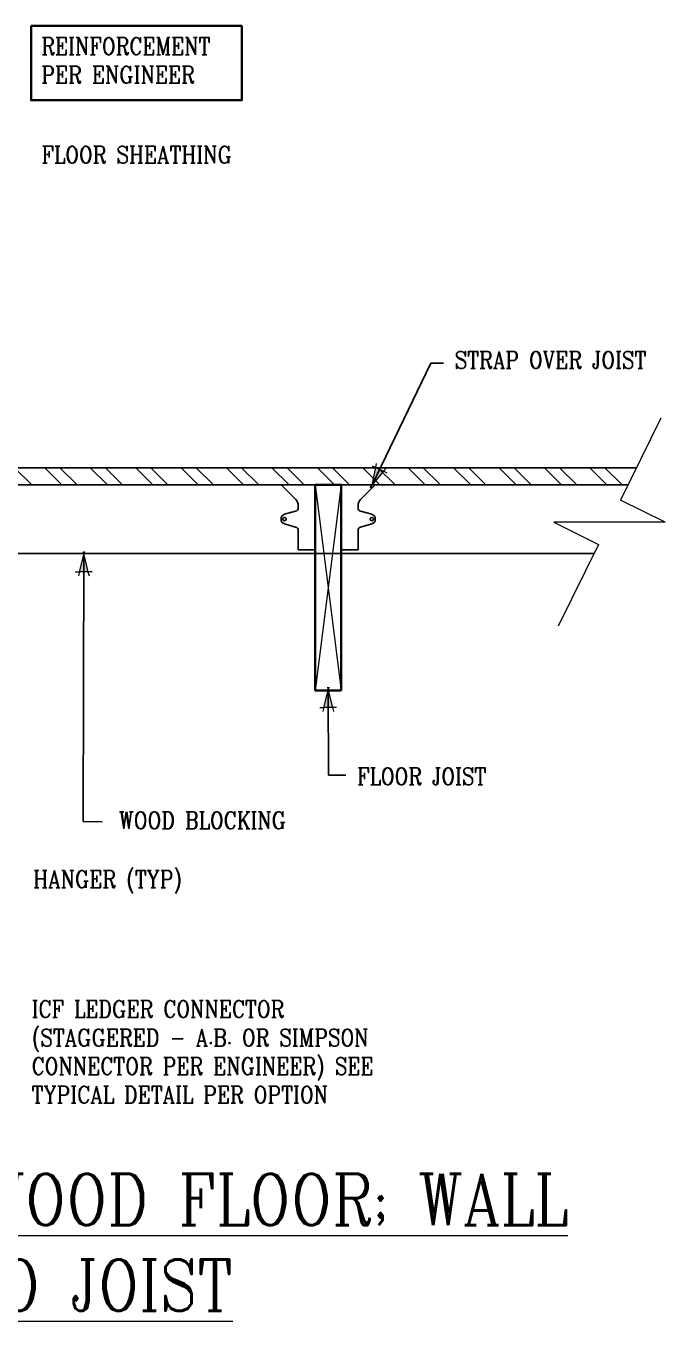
# Model space of a CAD drawing. Header units: inches. Extents: x -81.3 to 1.8, y 184.7 to 266.4.
# Drawn here: x -35.5 to 1.8, y 190.8 to 266.4 of the extents above; entities that cross this region are included whole.
import ezdxf

# ---------------------------------------------------------------- set-up
doc = ezdxf.new("R2010")
doc.units = ezdxf.units.IN
doc.header["$MEASUREMENT"] = 0
for name, color, linetype, lineweight in [('A2 Hatch', 8, 'Continuous', 9), ('A4 medium', 7, 'Continuous', 35), ('DIM', 3, 'Continuous', 13)]:
    doc.layers.add(name, color=color, linetype=linetype, lineweight=lineweight)
doc.styles.add('ARCTEXT', font='arctext.shx', dxfattribs={"width": 0.85})
doc.styles.add('RomanC', font='romanc.shx', dxfattribs={"width": 0.85, "height": 5})
doc.dimstyles.new('ARCTEXT1-4', dxfattribs={"dimtxt": 4, "dimasz": 2, "dimexe": 2, "dimexo": 2, "dimgap": 2, "dimtad": 1, "dimdec": 4, "dimzin": 3, "dimdsep": 46, "dimlunit": 4, "dimtxsty": 'ARCTEXT', "dimblk": 'ARCHTICK', "dimcen": 2, "dimaunit": 1, "dimadec": 0, "dimazin": 0, "dimtfac": 1, "dimtdec": 4, "dimtmove": 2, "dimatfit": 3, "dimldrblk": 'arrow', "dimfxl": 0, "dimtolj": 1, "dimtzin": 0, "dimarcsym": 0})

# ---------------------------------------------------------------- blocks, each defined once
blk = doc.blocks.new('_ArchTick')
at = {"color": 0, "linetype": 'ByBlock', "const_width": 0.15}
blk.add_lwpolyline([(-0.5, -0.5), (0.5, 0.5)], dxfattribs=at)
blk = doc.blocks.new('arrow')
at = {"layer": 'DIM'}
blk.add_hatch(color=253, dxfattribs=at).paths.add_polyline_path([(-2, 0.5), (-2, -0.5), (0, 0)])
at = {"layer": 'DIM', "lineweight": 9}
for points in [[(-2, 0.98), (-2, 0.5), (-2.47, 0.62)], [(0.37, 0.09), (0, 0)], [(0.37, -0.09), (0, 0)], [(-2, -0.98), (-2, -0.5), (-2.47, -0.62)]]:
    blk.add_lwpolyline(points, dxfattribs=at)
at = {"layer": 'DIM', "lineweight": 15}
blk.add_lwpolyline([(0, 0), (-2, -0.5), (-2, 0.5), (0, 0)], dxfattribs=at)

msp = doc.modelspace()

# ---------------------------------------------------------------- linework, layer by layer
at = {"ltscale": 0.15}
for p, q in [((-47.88, 240.638), (0.113, 240.638)), ((-47.88, 239.638), (-0.381, 239.638)), ((-20.63, 239.638), (-19.777, 238.784)), ((-15.13, 239.638), (-15.984, 238.784)), ((-19.63, 238.431), (-19.63, 238.291)), ((-16.13, 238.431), (-16.13, 238.291)), ((-19.778, 238.098), (-20.433, 237.92)), ((-15.983, 238.098), (-15.328, 237.92)), ((-20.433, 237.356), (-19.778, 237.178)), ((-19.63, 236.985), (-19.63, 235.838)), ((-16.13, 236.985), (-16.13, 235.838)), ((-15.328, 237.356), (-15.983, 237.178)), ((-46.38, 235.638), (-2.355, 235.638)), ((-19.63, 235.838), (-18.63, 235.838)), ((-17.13, 235.838), (-16.13, 235.838))]:
    msp.add_line(p, q, dxfattribs=at)
for centre in [(-20.43, 237.64), (-15.33, 237.64)]:
    msp.add_circle(centre, 0.1, dxfattribs=at)
for centre, radius, start, end in [((-19.83, 238.291), 0.2, 285.20012, 360), ((-20.13, 238.431), 0.5, 0, 45), ((-15.63, 238.431), 0.5, 135, 180), ((-15.93, 238.291), 0.2, 180, 254.79988), ((-20.33, 237.638), 0.3, 110, 250), ((-15.43, 237.638), 0.3, 290, 70), ((-19.83, 236.985), 0.2, 0, 74.79626), ((-15.93, 236.985), 0.2, 105.20374, 180)]:
    msp.add_arc(centre, radius, start, end, dxfattribs=at)
at = {"layer": 'A2 Hatch', "ltscale": 0.15}
for p, q in [((-35.189, 239.638), (-36.189, 240.638)), ((-33.422, 239.638), (-34.422, 240.638)), ((-32.538, 239.638), (-33.538, 240.638)), ((-30.77, 239.638), (-31.77, 240.638)), ((-29.886, 239.638), (-30.886, 240.638)), ((-28.118, 239.638), (-29.118, 240.638)), ((-27.234, 239.638), (-28.234, 240.638)), ((-25.467, 239.638), (-26.467, 240.638)), ((-24.583, 239.638), (-25.583, 240.638)), ((-22.815, 239.638), (-23.815, 240.638)), ((-21.931, 239.638), (-22.931, 240.638)), ((-20.163, 239.638), (-21.163, 240.638)), ((-19.279, 239.638), (-20.279, 240.638)), ((-17.512, 239.638), (-18.512, 240.638)), ((-16.628, 239.638), (-17.628, 240.638)), ((-14.86, 239.638), (-15.86, 240.638)), ((-13.976, 239.638), (-14.976, 240.638)), ((-12.208, 239.638), (-13.208, 240.638)), ((-11.325, 239.638), (-12.325, 240.638)), ((-9.557, 239.638), (-10.557, 240.638)), ((-8.673, 239.638), (-9.673, 240.638)), ((-6.905, 239.638), (-7.905, 240.638)), ((-6.021, 239.638), (-7.021, 240.638)), ((-4.253, 239.638), (-5.253, 240.638)), ((-3.37, 239.638), (-4.37, 240.638)), ((-1.602, 239.638), (-2.602, 240.638)), ((-0.718, 239.638), (-1.718, 240.638)), ((-18.63, 239.638), (-17.13, 227.638)), ((-17.13, 239.638), (-18.63, 227.638))]:
    msp.add_line(p, q, dxfattribs=at)
at = {"layer": 'A4 medium', "ltscale": 0.15}
for points in [[(-35.224, 266.43), (-22.929, 266.43), (-22.929, 262.088), (-35.224, 262.088)], [(-17.13, 227.638), (-17.13, 239.638), (-18.63, 239.638), (-18.63, 227.638)]]:
    msp.add_lwpolyline(points, close=True, dxfattribs=at)
at = {"layer": 'DIM'}
for p, q in [((1.54, 243.529), (-0.821, 238.745)), ((1.792, 237.455), (-0.821, 238.745)), ((1.792, 237.455), (-4.708, 237.455)), ((-4.708, 237.455), (-2.094, 236.165)), ((-2.094, 236.165), (-4.455, 231.382))]:
    msp.add_line(p, q, dxfattribs=at)

# ---------------------------------------------------------------- texts
at = {"layer": 'DIM', "color": 3, "char_height": 1, "attachment_point": 1, "style": 'RomanC'}
for s, insert, width in [('REINFORCEMENT PER ENGINEER', (-34.626, 265.745), 13.32674), ('FLOOR SHEATHING ', (-34.613, 259.408), 22.68955), ('STRAP OVER JOIST', (-10.49, 247.43), 22.68955), ('FLOOR JOIST', (-16.19, 223.121), 22.68955), ('WOOD BLOCKING ', (-30.102, 220.555), 22.68955), ('HANGER (TYP) ', (-35.105, 217.121), 22.68955), ('ICF LEDGER CONNECTOR\\P(STAGGERED - A.B. OR SIMPSON CONNECTOR PER ENGINEER) SEE TYPICAL DETAIL PER OPTION', (-35.194, 209.537), 25.15519)]:
    msp.add_mtext(s, dxfattribs=dict(at, insert=insert, width=width))
at = {"layer": 'DIM', "insert": (-40.88, 199.424), "char_height": 3, "width": 82.79582, "attachment_point": 2, "style": 'RomanC'}
msp.add_mtext('{\\L2-4-2 (4") WALL TO WOOD FLOOR; WALL PARALLEL TO JOIST  }                                               \\P                                                      \\P            ', dxfattribs=at)

# ---------------------------------------------------------------- leaders
at = {"layer": 'DIM'}
for points in [[(-15.311, 239.638), (-11.892, 246.736), (-11.145, 246.74)], [(-32.152, 235.557), (-32.175, 219.979), (-31.07, 219.972)], [(-17.88, 227.638), (-17.858, 222.69), (-16.84, 222.69)]]:
    msp.add_leader(points, dimstyle='ARCTEXT1-4', override={"dimasz": 0.5, "dimtad": 0}, dxfattribs=at)

doc.saveas('drawing.dxf')
